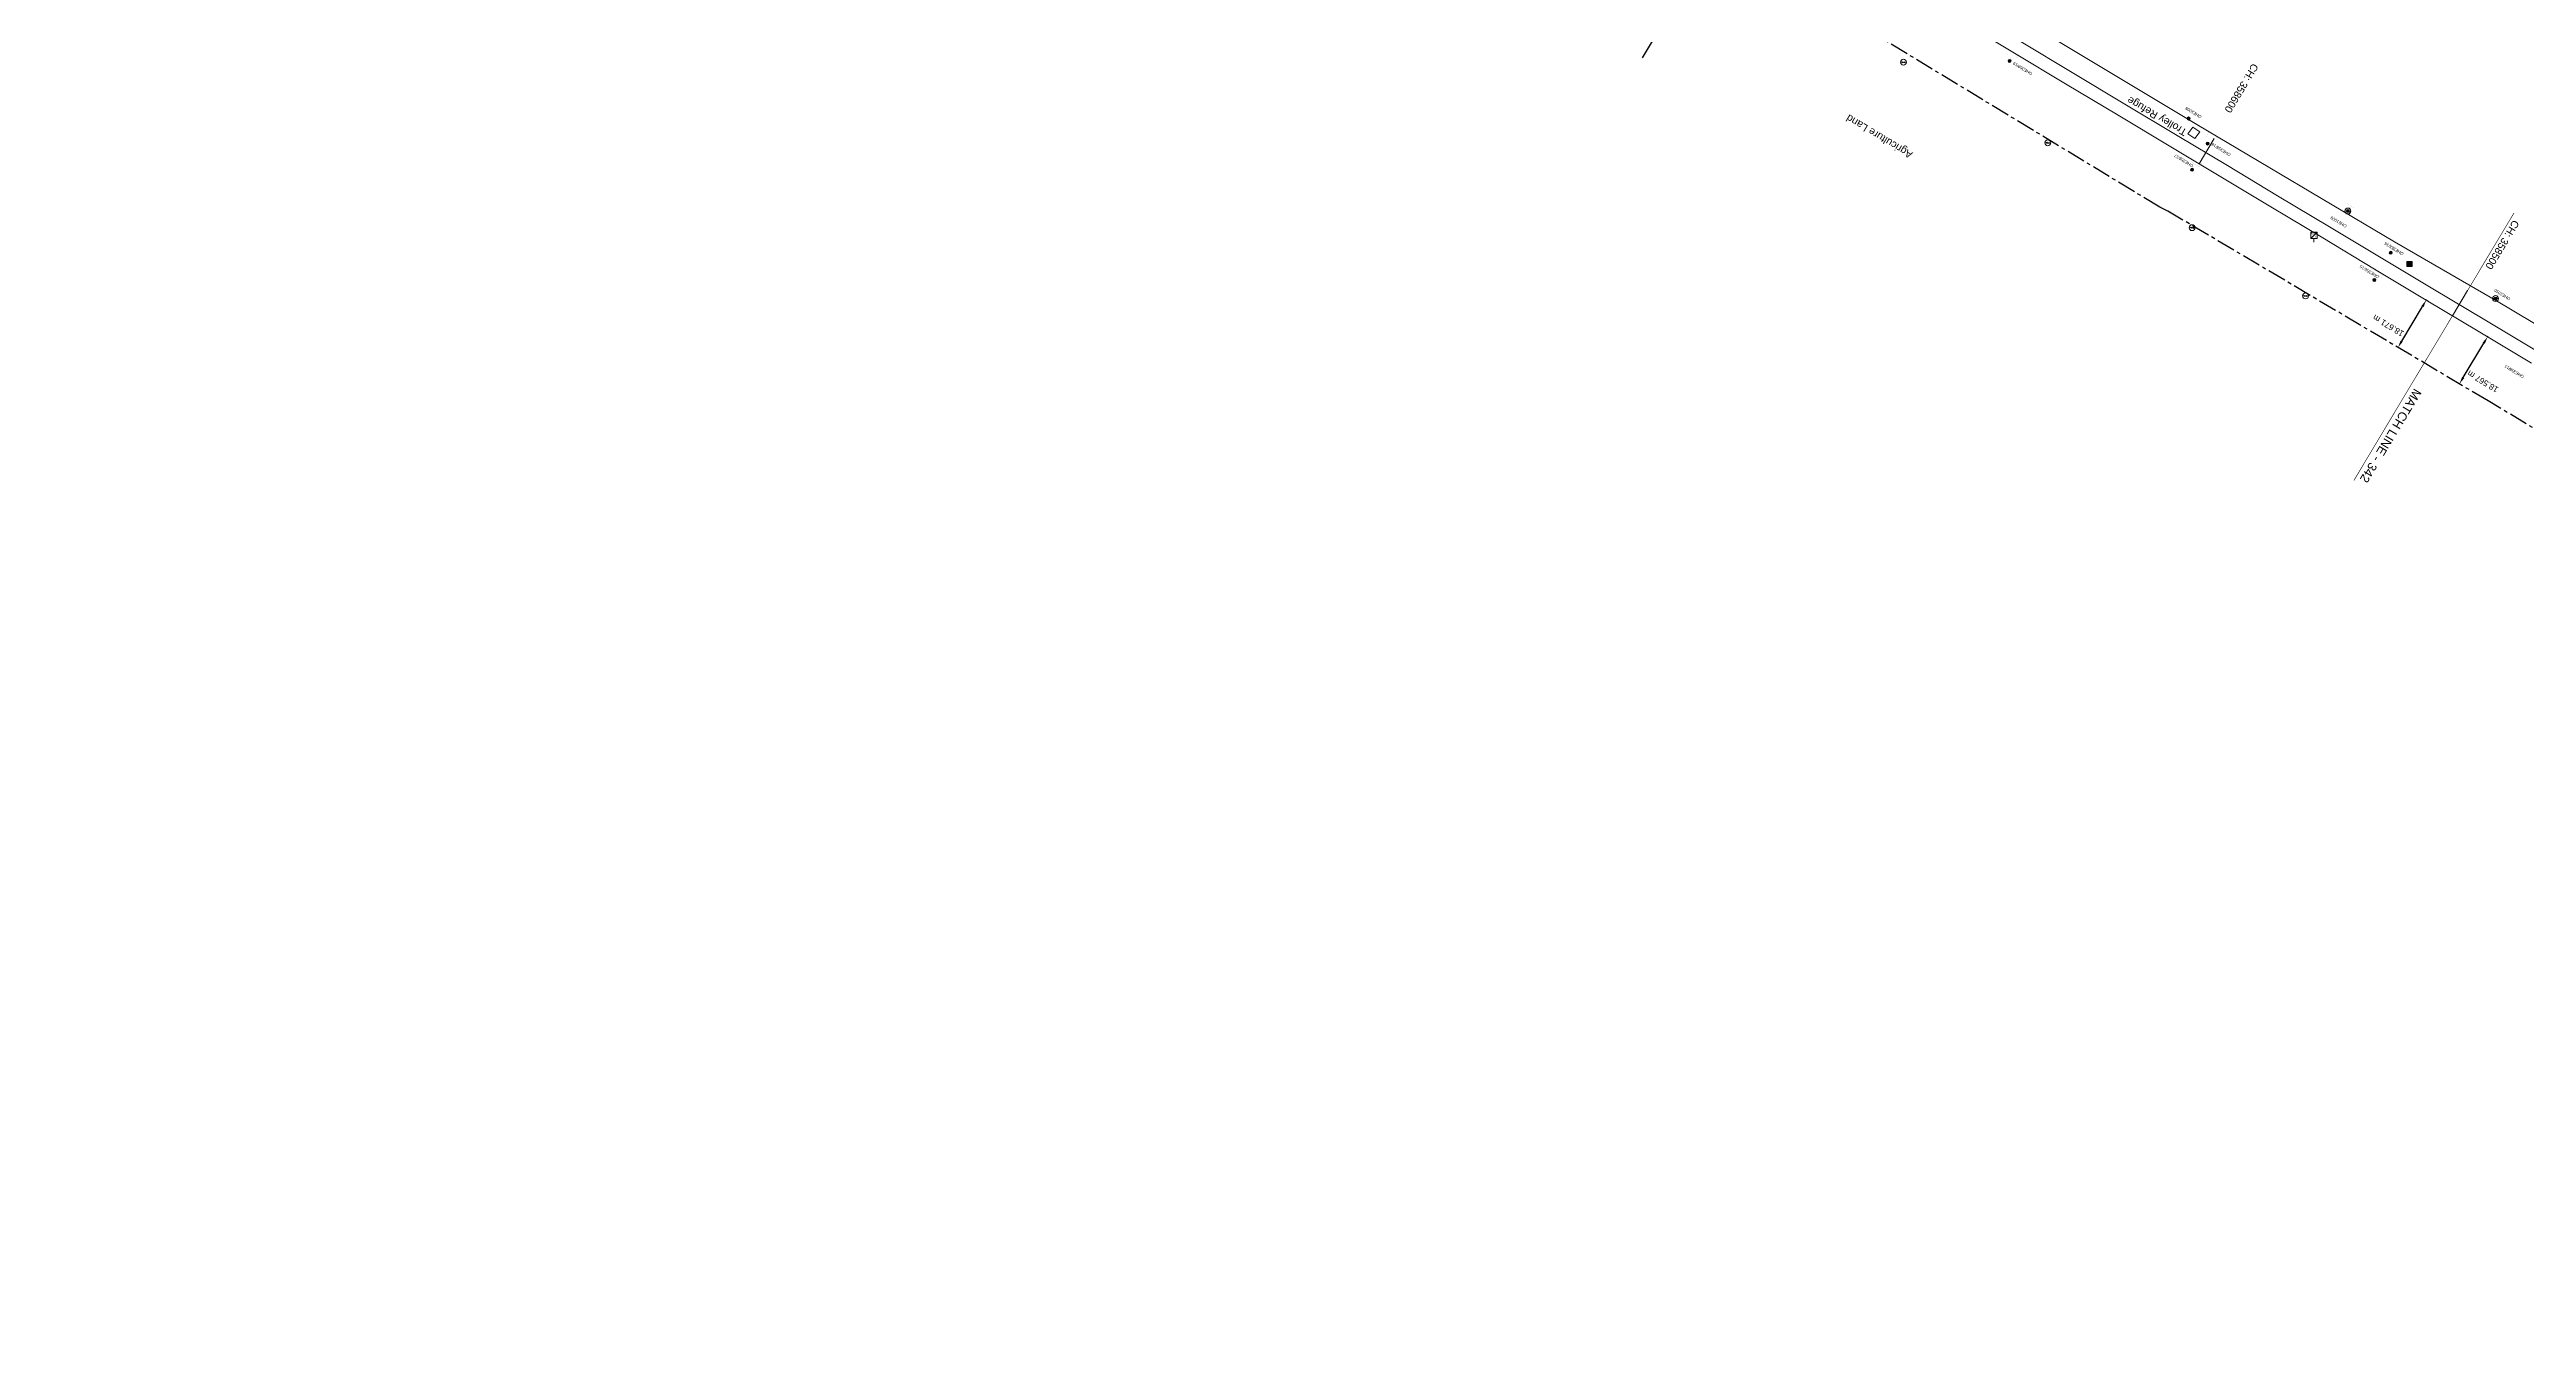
# Model space of a CAD drawing. Header units: metres. Extents: x 593168 to 611286, y 3401475 to 3412398.
# Drawn here: x 594575 to 595413, y 3410675 to 3411108 of the extents above; entities that cross this region are included whole.
import ezdxf

# ---------------------------------------------------------------- set-up
doc = ezdxf.new("R2010")
doc.units = ezdxf.units.M
doc.header["$MEASUREMENT"] = 0
doc.linetypes.add('CENTER', pattern=[2, 1.25, -0.25, 0.25, -0.25])
doc.linetypes.add('PHANTOM2', pattern=[1.25, 0.625, -0.125, 0.125, -0.125, 0.125, -0.125])
doc.layers.get('Defpoints').update_dxf_attribs({"lineweight": 0})
for name, color, linetype, lineweight in [('Bench_Mark', 7, 'Continuous', 0), ('DFCC BOUNDARY', 6, 'CENTER', 0), ('Electric Pole', 251, 'Continuous', 0), ('Existing IR Chainage', 7, 'Continuous', 0), ('Existing IR Track', 143, 'Continuous', 0), ('Fence', 251, 'F-LINE', 0), ('OHE MAST', 8, 'Continuous', 0), ('OHE MAST TEXT', 8, 'Continuous', 0), ('Side Details', 251, 'Continuous', 0), ('Text1', 251, 'Continuous', 0), ('Trolley Stand', 251, 'Continuous', 0), ('WL', 7, 'Continuous', 0)]:
    doc.layers.add(name, color=color, linetype=linetype, lineweight=lineweight)
for name, color, linetype in [('DRAIN CULVERT', 1, 'Continuous'), ('Existing Railway Boundary', 7, 'CENTER'), ('MATCH LINE', 7, 'Continuous')]:
    doc.layers.add(name, color=color, linetype=linetype)
doc.styles.add('CUT-FILL', font='cut-fill.shx', dxfattribs={"height": 2})
doc.styles.get("Standard").update_dxf_attribs({"font": 'arial.ttf'})
doc.styles.add('Style-Arial', font='arial.ttf')
doc.linetypes.add('F-LINE', pattern='A,0.6,["X",Standard,S=0.3,R=0,X=0,Y=-0.15],0.1', length=0.7)
doc.dimstyles.get("Standard").update_dxf_attribs({"dimtxt": 0.18, "dimasz": 0.18, "dimexe": 0.18, "dimexo": 0.0625, "dimgap": 0.09, "dimtad": 0, "dimtih": 1, "dimtoh": 1, "dimdec": 4, "dimzin": 0, "dimdsep": 46, "dimtxsty": 'Standard', "dimcen": 0.09, "dimadec": 0, "dimazin": 0, "dimtfac": 1, "dimtdec": 4, "dimtofl": 0, "dimtmove": 0, "dimatfit": 3, "dimfxl": 1, "dimtolj": 1, "dimtzin": 0, "dimarcsym": 0})

# ---------------------------------------------------------------- blocks, each defined once
blk = doc.blocks.new('EP')
blk.add_hatch(color=8).paths.add_polyline_path([(-0.21, -0.05), (-0.21, 0.16), (-0.93, -0.01), (-0.31, 0.07), (-0.31, -0.19), (0.31, 0), (0.31, -0.24), (0.94, -0.01), (0.41, -0.1), (0.43, 0.15)])
at = {"color": 8}
for p, q in [((-0.93, -0.01), (-0.21, 0.16)), ((-0.31, 0.07), (-0.93, -0.01)), ((-0.31, -0.19), (-0.31, 0.07)), ((0.31, 0), (-0.31, -0.19)), ((-0.21, 0.16), (-0.21, -0.05)), ((-0.21, -0.05), (0.43, 0.15)), ((0.31, -0.24), (0.31, 0)), ((0.43, 0.15), (0.41, -0.1)), ((0.94, -0.01), (0.31, -0.24)), ((0.41, -0.1), (0.94, -0.01))]:
    blk.add_line(p, q, dxfattribs=at)
blk.add_circle((0, 0), 1, dxfattribs=at)
blk = doc.blocks.new('WL')
at = {"layer": 'WL'}
for p, q in [((1.07, 3.42), (-1.06, 3.42)), ((-1.06, 3.42), (-1.06, 1.29)), ((-1.06, 1.29), (1.07, 1.29)), ((0, 1.29), (0, 0)), ((1.07, 1.29), (1.07, 3.42))]:
    blk.add_line(p, q, dxfattribs=at)
blk.add_lwpolyline([(-1.06, 1.29), (1.07, 3.42)], dxfattribs=at)
at = {"layer": 'WL', "style": 'CUT-FILL'}
for s, p in [('W', (-0.08, 3.25)), ('L', (0.61, 2.26))]:
    blk.add_text(s, height=0.739, rotation=180, dxfattribs=at).set_placement(p)
blk = doc.blocks.new('BM')
blk.add_hatch(color=256).paths.add_polyline_path([(-0.88, 0.88), (-0.88, -0.88), (0.88, -0.88), (0.88, 0.88)])
for p, q in [((0.88, 0.88), (-0.88, 0.88)), ((-0.88, 0.88), (-0.88, -0.88)), ((0.88, -0.88), (0.88, 0.88)), ((-0.88, -0.88), (0.88, -0.88))]:
    blk.add_line(p, q)
blk = doc.blocks.new('OHE MAST')
h = blk.add_hatch(color=253)
h.dxf.hatch_style = 1
edge = h.paths.add_edge_path()
edge.add_arc((0, 0), 0.514, 0, 360)
at = {"color": 253, "const_width": 0.01}
for points in [[(-1.03, -1.71), (0, 0)], [(-3.09, -2.23), (-2.32, -0.94), (0.26, -2.49), (-0.52, -3.77)]]:
    blk.add_lwpolyline(points, dxfattribs=at)
at = {"color": 253}
blk.add_circle((0, 0), 0.514, dxfattribs=at)
blk = doc.blocks.new('*D82')
at = {"layer": 'Defpoints', "color": 0, "linetype": 'ByBlock', "ltscale": 5, "transparency": 16777216}
for p in [(595399.76, 3411011.17), (595400.14, 3411010.94), (595390.6, 3410995.01)]:
    blk.add_point(p, dxfattribs=at)
at = {"layer": 'DFCC BOUNDARY', "color": 0, "linetype": 'ByBlock', "lineweight": -2, "ltscale": 5, "transparency": 16777216}
for p, q in [((595400.03, 3411011), (595399.65, 3411011.23)), ((595391.51, 3410997.38), (595398.47, 3411009.02)), ((595390.5, 3410995.07), (595390.12, 3410995.3))]:
    blk.add_line(p, q, dxfattribs=at)
at = {"layer": 'DFCC BOUNDARY', "color": 0, "linetype": 'ByBlock', "ltscale": 5, "transparency": 16777216}
for points in [[(595398.12, 3411009.24), (595398.83, 3411008.81), (595399.76, 3411011.17)], [(595391.15, 3410997.59), (595391.87, 3410997.17), (595390.22, 3410995.24)]]:
    blk.add_solid(points, dxfattribs=at)
at = {"layer": 'DFCC BOUNDARY', "color": 0, "linetype": 'ByBlock', "ltscale": 5, "transparency": 16777216, "insert": (595398.16, 3410996.04), "char_height": 2, "attachment_point": 5, "rotation": 149, "style": 'Style-Arial'}
blk.add_mtext('\\A1;18.567 m', dxfattribs=at)
blk = doc.blocks.new('TerminatorOpen_0.5')
at = {"color": 0, "linetype": 'ByBlock', "lineweight": -2}
for q in [(-1, 0.25), (-1, 0), (-1, -0.25)]:
    blk.add_line((0, 0), q, dxfattribs=at)
blk = doc.blocks.new('*D83')
at = {"layer": 'Defpoints', "color": 0, "linetype": 'ByBlock', "ltscale": 5, "transparency": 16777216}
for p in [(595379.02, 3411023.58), (595379.79, 3411023.12), (595370.2, 3411007.1)]:
    blk.add_point(p, dxfattribs=at)
at = {"layer": 'DFCC BOUNDARY', "color": 0, "linetype": 'ByBlock', "lineweight": -2, "ltscale": 5, "transparency": 16777216}
for p, q in [((595370.71, 3411009.71), (595377.73, 3411021.44)), ((595379.69, 3411023.18), (595378.91, 3411023.65)), ((595370.09, 3411007.16), (595369.32, 3411007.63))]:
    blk.add_line(p, q, dxfattribs=at)
at = {"layer": 'DFCC BOUNDARY', "color": 0, "linetype": 'ByBlock', "ltscale": 5, "transparency": 16777216}
for points in [[(595377.38, 3411021.65), (595378.09, 3411021.22), (595379.02, 3411023.58)], [(595370.35, 3411009.92), (595371.07, 3411009.49), (595369.43, 3411007.56)]]:
    blk.add_solid(points, dxfattribs=at)
at = {"layer": 'DFCC BOUNDARY', "color": 0, "linetype": 'ByBlock', "ltscale": 5, "transparency": 16777216, "insert": (595366.17, 3411014.96), "char_height": 2, "attachment_point": 5, "rotation": 149, "style": 'Style-Arial'}
blk.add_mtext('\\A1;18.671 m', dxfattribs=at)

msp = doc.modelspace()

# ---------------------------------------------------------------- linework, layer by layer
at = {"layer": 'DRAIN CULVERT'}
msp.add_lwpolyline([(595113.7914, 3411105.5309), (595143.4394, 3411155.1055)], dxfattribs=at)
at = {"layer": 'Existing IR Chainage', "color": 7, "linetype": 'Continuous', "lineweight": 13, "flags": 128}
for points in [[(595307.2623, 3411078.289), (595302.1182, 3411069.7136)], [(595393.0138, 3411026.8593), (595387.8768, 3411018.2796)]]:
    msp.add_lwpolyline(points, dxfattribs=at)
at = {"layer": 'Existing IR Track', "flags": 128}
for points in [[(595414.6122, 3411002.2767), (595396.6188, 3411013.0454), (595379.0014, 3411023.5936), (595361.4992, 3411034.0728), (595343.9608, 3411044.6035), (595326.3644, 3411055.1691), (595309.4584, 3411065.3105), (595292.5914, 3411075.4284), (595274.7357, 3411086.1377), (595256.9923, 3411096.7797), (595239.7101, 3411107.1437), (595222.1813, 3411117.6558)], [(595416.8754, 3411006.0579), (595398.7854, 3411016.9032), (595381.2714, 3411027.3875), (595363.7604, 3411037.8699), (595346.2196, 3411048.3803), (595328.6906, 3411058.8835), (595311.7081, 3411069.0705), (595294.7255, 3411079.2575), (595276.9826, 3411089.8931), (595259.2038, 3411100.5503), (595241.9659, 3411110.9127)]]:
    msp.add_lwpolyline(points, dxfattribs=at)
at = {"layer": 'Existing Railway Boundary', "ltscale": 5}
msp.add_lwpolyline([(595669.8324, 3410826.98), (595399.9234, 3410989.4837), (595291.6104, 3411053.682), (595288.8058, 3411055.0412), (595115.987, 3411159.9478), (595049.0891, 3411200.4805), (595006.8535, 3411223.7719), (594961.2843, 3411250.8487), (594295.035, 3411650.4615)], dxfattribs=at)
at = {"layer": 'Fence'}
msp.add_lwpolyline([(595986.0252, 3410674.6093), (595935.6624, 3410705.3408), (595898.6824, 3410727.4854), (595863.0026, 3410748.7516), (595828.111, 3410769.5342), (595796.2128, 3410788.4877), (595759.7379, 3410810.1088), (595723.2335, 3410832.0475), (595687.0309, 3410853.5815), (595649.8777, 3410875.916), (595611.2865, 3410898.9071), (595580.9885, 3410916.5931), (595512.5764, 3410957.996), (595476.5661, 3410979.361), (595402.8039, 3411023.3737), (595368.2592, 3411043.3332), (595301.4084, 3411083.0248), (595228.5864, 3411126.7737), (595192.3758, 3411148.8751), (595162.8088, 3411167.1177), (595123.0253, 3411190.129), (595110.9292, 3411198.7494)], dxfattribs=at)
at = {"layer": 'MATCH LINE', "linetype": 'PHANTOM2', "ltscale": 15, "const_width": 0.2}
msp.add_lwpolyline([(595408.6942, 3411053.0485), (595354.5039, 3410962.5406)], dxfattribs=at)
at = {"layer": 'Trolley Stand'}
msp.add_polyline3d([(595300.7524, 3411078.2812, 257.3377), (595298.3607, 3411079.8624, 257.3207), (595300.0358, 3411082.0882, 257.3427), (595302.4275, 3411080.507, 257.3427)], close=True, dxfattribs=at)

# ---------------------------------------------------------------- block references
at = {"layer": 'Bench_Mark'}
msp.add_blockref('BM', (595373.322, 3411035.789, 257.107), dxfattribs=at)
at = {"layer": 'Electric Pole', "xscale": 0.9997078269980546, "yscale": 0.9997078269980546, "zscale": 0.9997078269980546}
for p in [(595202.1173, 3411104.0623, 255.5962), (595250.9465, 3411076.8032, 257.4167), (595352.478, 3411053.7243, 258.3234), (595299.7772, 3411048.08, 255.7931), (595338.1828, 3411024.9946, 257.8955), (595402.4587, 3411024.0853, 256.8938)]:
    msp.add_blockref('EP', p, dxfattribs=at)
at = {"layer": 'OHE MAST', "rotation": 180}
for p in [(595238.0083, 3411104.481), (595238.0083, 3411104.481), (595298.568, 3411085.019), (595298.568, 3411085.019), (595305.0108, 3411076.549), (595305.0108, 3411076.549), (595299.7692, 3411067.704), (595299.7692, 3411067.704), (595352.478, 3411053.7243), (595352.478, 3411053.7243), (595366.9962, 3411039.6144), (595366.9962, 3411039.6144), (595361.4262, 3411030.3926), (595361.4262, 3411030.3926), (595402.4587, 3411024.0853), (595402.4587, 3411024.0853)]:
    msp.add_blockref('OHE MAST', p, dxfattribs=at)
at = {"layer": 'WL', "xscale": 0.9997078269980546, "yscale": 0.9997078269980546, "zscale": 0.9997078269980546}
msp.add_blockref('WL', (595340.9766, 3411043.158, 256.7459), dxfattribs=at)

# ---------------------------------------------------------------- texts
at = {"layer": 'Existing IR Chainage', "color": 7, "lineweight": 0, "char_height": 2.5, "attachment_point": 6, "line_spacing_factor": 0.60036, "style": 'Style-Arial'}
for s, insert, rotation in [('CH: 358600', (595311.6918, 3411087.2931), 239.0418886), ('CH: 358500', (595399.9485, 3411034.2976), 239.0895556)]:
    msp.add_mtext(s, dxfattribs=dict(at, insert=insert, rotation=rotation))
at = {"layer": 'MATCH LINE', "linetype": 'Continuous'}
msp.add_text('MATCH LINE - 342', height=3, rotation=239.0346667, dxfattribs=at).set_placement((595374.977, 3410993.9125))
at = {"layer": 'OHE MAST TEXT'}
for s, p in [('OHE358/19', (595245.8248, 3411100.4561, 256.743)), ('OHE1008', (595303.1149, 3411085.8626, 256.85)), ('OHE358/17', (595300.3218, 3411069.2844, 257.924)), ('OHE358/18', (595312.9719, 3411073.0701, 257.784)), ('OHE1009', (595352.2249, 3411048.8814, 258.323)), ('OHE358/15', (595363.1186, 3411031.7314, 254.848)), ('OHE358/16', (595371.456, 3411039.5065, 254.972)), ('OHE1010', (595407.5956, 3411024.2925, 256.894)), ('OHE358/13', (595412.176, 3410997.9431, 257.02))]:
    msp.add_text(s, height=1, rotation=149, dxfattribs=at).set_placement(p)
at = {"layer": 'Side Details'}
msp.add_text('Agriculture Land', height=2.5, rotation=149, dxfattribs=at).set_placement((595205.4783, 3411073.4357, 156.3202))
at = {"layer": 'Text1'}
msp.add_text('Trolley Refuge', height=2.5, rotation=149.7733763, dxfattribs=at).set_placement((595298.3353, 3411081.111, -0.5208))

# ---------------------------------------------------------------- dimensions: what is measured, and where the dimension line sits
at = {"layer": 'DFCC BOUNDARY', "color": 7, "linetype": 'ByBlock', "ltscale": 5}
for base, p1, p2, angle, picture, middle in [((595379.0188, 3411023.5832), (595370.2014, 3411007.1003), (595379.7928, 3411023.1197), 59.0895556, '*D83', (595366.1672, 3411014.9592)), ((595399.7584, 3411011.1665), (595390.6049, 3410995.0069), (595400.1396, 3411010.9383), 59.1002318, '*D82', (595398.156, 3410996.0368))]:
    dim = msp.add_linear_dim(base=base, p1=p1, p2=p2, angle=angle, dimstyle='Standard', override={"dimtxt": 2, "dimasz": 2.5, "dimexe": 0.125, "dimexo": 0.125, "dimgap": 0.125, "dimtad": 1, "dimtih": 0, "dimtoh": 0, "dimdec": 3, "dimzin": 11, "dimpost": ' m', "dimtxsty": 'Style-Arial', "dimsah": 1, "dimadec": 4, "dimazin": 3, "dimtmove": 2, "dimatfit": 1, "dimldrblk": 'TerminatorOpen_0.5', "dimfrac": 2, "dimtzin": 11}, dxfattribs=at)
    dim.commit()
    dim.dimension.update_dxf_attribs({"geometry": picture, "text_midpoint": middle, "dimtype": 129, "text_rotation": 149})

doc.saveas('drawing.dxf')
